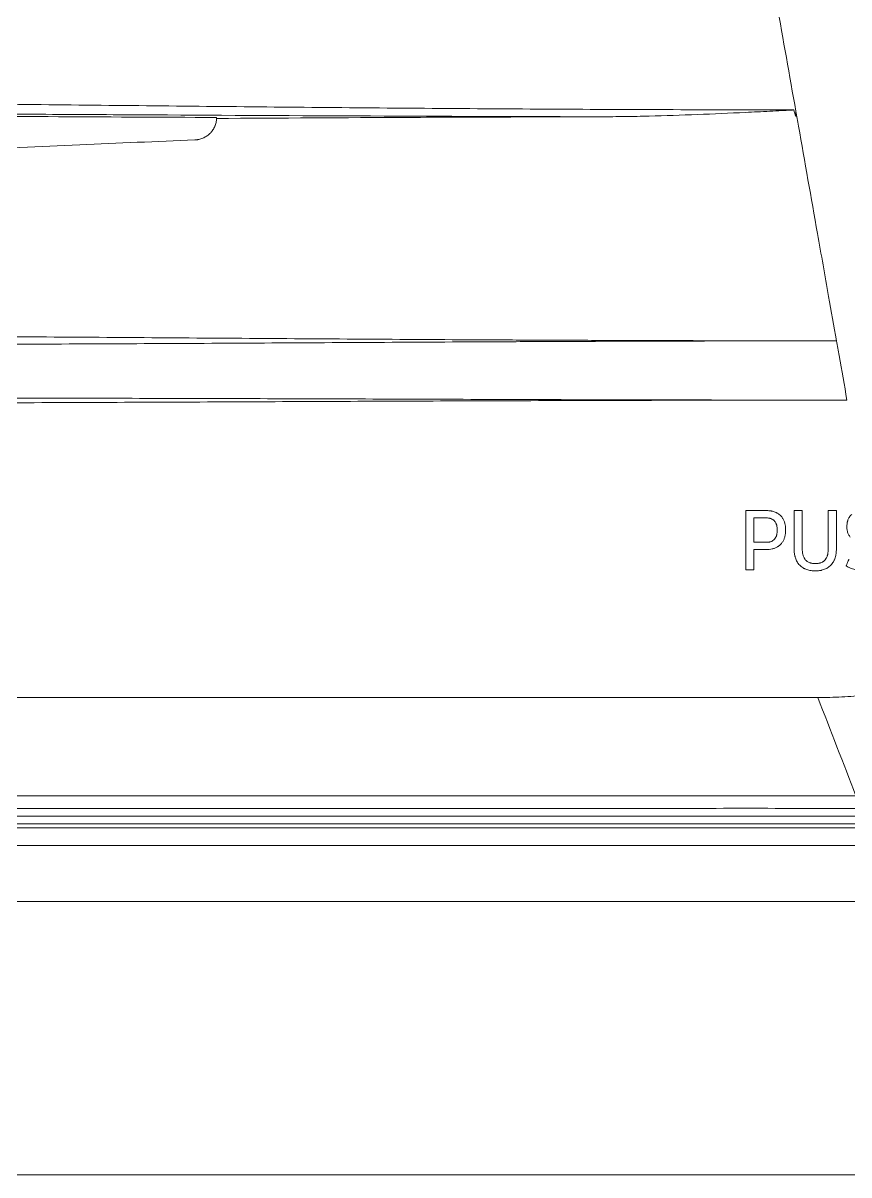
# Model space of a CAD drawing. Header units: inches. Extents: x 3778 to 56227, y -16914 to 35091.
# Drawn here: x 37278.3 to 37334.2, y -5619.7 to -5541.6 of the extents above; entities that cross this region are included whole.
import ezdxf

# ---------------------------------------------------------------- set-up
doc = ezdxf.new("R2010")
doc.units = ezdxf.units.IN
doc.header["$LTSCALE"] = 100
doc.header["$MEASUREMENT"] = 0
doc.layers.add('2-con', color=2, linetype='Continuous')
doc.layers.add('mark-B', color=2, linetype='Continuous', lineweight=20)

# ---------------------------------------------------------------- blocks, each defined once
blk = doc.blocks.new('무풍1way 일반')
at = {"layer": 'mark-B'}
for p, q in [((-514.564, -24.854), (-451.101, -24.854)), ((-514.564, -24.854), (-451.101, -24.854)), ((0, -25.356), (-514.564, -25.356)), ((0, -25.356), (-514.564, -25.356)), ((-505.091, -43.434), (-504.249, -43.434)), ((-504.249, -43.929), (-505.119, -43.929)), ((-503.701, -46.074), (-505.119, -46.074))]:
    blk.add_line(p, q, dxfattribs=at)
for points, knots in [([(0, -1.053), (-88.279, -1.051), (-176.557, -1.05), (-308.975, -1.051), (-353.115, -1.053), (-419.324, -1.056), (-441.393, -1.057), (-474.498, -1.06), (-491.05, -1.061), (-510.361, -1.063), (-518.637, -1.064), (-522.775, -1.064), (-524.154, -1.064), (-526.913, -1.065), (-528.292, -1.065), (-529.672, -1.065)], [0, 0, 0, 0, 0.5, 0.5, 0.75, 0.75, 0.875, 0.875, 0.9375, 0.96875, 0.984375, 0.984375, 0.992187, 0.992187, 1, 1, 1, 1]), ([(0, -1.053), (-88.279, -1.051), (-176.557, -1.05), (-308.975, -1.051), (-353.115, -1.053), (-419.324, -1.056), (-441.393, -1.057), (-474.498, -1.06), (-491.05, -1.061), (-510.361, -1.063), (-518.637, -1.064), (-522.775, -1.064), (-524.154, -1.064), (-526.913, -1.065), (-528.292, -1.065), (-529.672, -1.065)], [0, 0, 0, 0, 0.5, 0.5, 0.75, 0.75, 0.875, 0.875, 0.9375, 0.96875, 0.984375, 0.984375, 0.992188, 0.992188, 1, 1, 1, 1]), ([(0, -19.591), (-85.668, -19.591), (-192.752, -19.591), (-321.254, -19.591), (-385.504, -19.591), (-449.755, -19.591), (-492.589, -19.592), (-514.006, -19.591)], [0, 0, 0, 0, 0.5, 0.625, 0.75, 0.875, 1, 1, 1, 1]), ([(0, -19.591), (-85.668, -19.591), (-192.752, -19.591), (-321.254, -19.591), (-385.504, -19.591), (-449.755, -19.591), (-492.589, -19.592), (-514.006, -19.591)], [0, 0, 0, 0, 0.5, 0.625, 0.75, 0.875, 1, 1, 1, 1]), ([(-512.289, -23.371), (-490.944, -23.371), (-469.599, -23.371), (-426.908, -23.371), (-405.563, -23.371), (-362.872, -23.371), (-341.526, -23.371), (-298.836, -23.371), (-192.109, -23.371), (-85.382, -23.371), (0, -23.371)], [0, 0, 0, 0, 0.125, 0.125, 0.25, 0.25, 0.375, 0.375, 0.5, 1, 1, 1, 1]), ([(-512.289, -23.371), (-490.944, -23.371), (-469.599, -23.371), (-426.908, -23.371), (-405.563, -23.371), (-362.872, -23.371), (-341.526, -23.371), (-298.836, -23.371), (-192.109, -23.371), (-85.382, -23.371), (0, -23.371)], [0, 0, 0, 0, 0.125, 0.125, 0.25, 0.25, 0.375, 0.375, 0.5, 1, 1, 1, 1]), ([(0, -24.578), (-85.379, -24.578), (-192.103, -24.578), (-320.171, -24.578), (-362.86, -24.578), (-405.55, -24.578), (-426.895, -24.578), (-469.584, -24.578), (-490.929, -24.578), (-512.274, -24.578)], [0, 0, 0, 0, 0.5, 0.625, 0.75, 0.75, 0.875, 0.875, 1, 1, 1, 1]), ([(0, -24.578), (-85.379, -24.578), (-192.103, -24.578), (-320.171, -24.578), (-362.86, -24.578), (-405.55, -24.578), (-426.895, -24.578), (-469.584, -24.578), (-490.929, -24.578), (-512.274, -24.578)], [0, 0, 0, 0, 0.5, 0.625, 0.75, 0.75, 0.875, 0.875, 1, 1, 1, 1]), ([(-511.172, -25.894), (-510.839, -25.892), (-510.506, -25.892), (-510.007, -25.893), (-509.84, -25.893), (-509.508, -25.894), (-508.676, -25.895), (-507.844, -25.896), (-505.847, -25.898), (-504.516, -25.899), (-501.853, -25.898), (-500.522, -25.897), (-497.86, -25.896), (-491.204, -25.893), (-484.548, -25.895), (-473.899, -25.896), (-468.574, -25.896), (-457.925, -25.896), (-452.6, -25.896), (-425.976, -25.895), (-383.379, -25.895), (-319.482, -25.895), (-234.287, -25.895), (-170.391, -25.896), (-85.195, -25.896), (-42.598, -25.896), (0, -25.896)], [0, 0, 0, 0, 0.001953, 0.001953, 0.00293, 0.00293, 0.003906, 0.007812, 0.007812, 0.015625, 0.015625, 0.023437, 0.023437, 0.03125, 0.0625, 0.0625, 0.09375, 0.09375, 0.125, 0.125, 0.25, 0.375, 0.5, 0.75, 0.75, 1, 1, 1, 1]), ([(0, -26.752), (-42.597, -26.752), (-85.194, -26.752), (-170.389, -26.752), (-234.284, -26.751), (-298.18, -26.751), (-340.777, -26.751), (-362.076, -26.751), (-404.673, -26.751), (-425.972, -26.752), (-452.595, -26.752), (-457.92, -26.753), (-468.569, -26.753), (-473.894, -26.753), (-484.543, -26.751), (-491.199, -26.75), (-497.854, -26.752), (-500.517, -26.753), (-501.848, -26.754), (-504.51, -26.755), (-505.841, -26.755), (-507.838, -26.753), (-508.67, -26.751), (-509.502, -26.75), (-509.835, -26.749), (-510.001, -26.749), (-510.5, -26.748), (-510.833, -26.748), (-511.166, -26.75)], [0, 0, 0, 0, 0.25, 0.25, 0.5, 0.625, 0.625, 0.75, 0.75, 0.875, 0.875, 0.90625, 0.90625, 0.9375, 0.9375, 0.96875, 0.976562, 0.976562, 0.984375, 0.984375, 0.992187, 0.992187, 0.996094, 0.99707, 0.99707, 0.998047, 0.998047, 1, 1, 1, 1]), ([(-534.946, -48.962), (-534.514, -48.18), (-533.762, -46.952), (-532.766, -45.56), (-532.097, -44.7), (-531.577, -44.068), (-531.041, -43.451), (-530.304, -42.649), (-529.341, -41.683), (-528.126, -40.589), (-526.853, -39.562), (-525.526, -38.606), (-523.69, -37.429), (-520.316, -35.634), (-516.68, -34.405), (-513.466, -33.788), (-511.845, -33.567), (-510.214, -33.433), (-509.124, -33.404), (-508.579, -33.404)], [0, 0, 0, 0, 0.083502, 0.134418, 0.159876, 0.185335, 0.210793, 0.236251, 0.287168, 0.338084, 0.389001, 0.439918, 0.490834, 0.592667, 0.796334, 0.84725, 0.898167, 0.949083, 1, 1, 1, 1]), ([(-508.579, -33.404), (-487.388, -33.404), (-445.007, -33.404), (-381.434, -33.404), (-317.862, -33.404), (-233.099, -33.404), (-127.145, -33.404), (-42.382, -33.404), (0, -33.404)], [0, 0, 0, 0, 0.125, 0.25, 0.375, 0.5, 0.75, 1, 1, 1, 1]), ([(-511.089, -42.084), (-511.037, -42.097), (-510.986, -42.112), (-510.885, -42.146), (-510.835, -42.165), (-510.736, -42.206), (-510.688, -42.228), (-510.593, -42.277), (-510.547, -42.304), (-510.502, -42.333)], [0, 0, 0, 0, 0.25, 0.25, 0.5, 0.5, 0.75, 0.75, 1, 1, 1, 1]), ([(-508.407, -41.989), (-508.503, -41.989), (-508.599, -41.995), (-508.719, -42.012), (-508.743, -42.016), (-508.79, -42.025), (-508.861, -42.039), (-508.976, -42.072), (-509.064, -42.107), (-509.129, -42.138), (-509.151, -42.148), (-509.193, -42.171), (-509.214, -42.184), (-509.317, -42.247), (-509.392, -42.308), (-509.46, -42.377)], [0, 0, 0, 0, 0.25, 0.25, 0.3125, 0.3125, 0.375, 0.5, 0.625, 0.625, 0.6875, 0.6875, 0.75, 0.75, 1, 1, 1, 1]), ([(-507.354, -42.377), (-507.421, -42.308), (-507.496, -42.247), (-507.598, -42.184), (-507.619, -42.172), (-507.662, -42.149), (-507.726, -42.116), (-507.837, -42.072), (-507.93, -42.046), (-508.023, -42.024), (-508.071, -42.015), (-508.214, -41.995), (-508.31, -41.989), (-508.407, -41.989)], [0, 0, 0, 0, 0.25, 0.25, 0.3125, 0.3125, 0.375, 0.5, 0.625, 0.625, 0.75, 0.75, 1, 1, 1, 1]), ([(-510.502, -42.333), (-510.502, -42.333), (-510.502, -42.333), (-510.502, -42.333), (-510.502, -42.334), (-510.503, -42.335), (-510.504, -42.337), (-510.505, -42.341), (-510.509, -42.349), (-510.516, -42.365), (-510.529, -42.398), (-510.557, -42.464), (-510.596, -42.557), (-510.635, -42.65), (-510.663, -42.716), (-510.676, -42.748), (-510.682, -42.762), (-510.686, -42.772), (-510.688, -42.776), (-510.69, -42.781)], [0, 0, 0, 0, 0.000977, 0.000977, 0.001953, 0.003906, 0.007812, 0.015625, 0.03125, 0.0625, 0.125, 0.25, 0.5, 0.75, 0.875, 0.9375, 0.96875, 0.96875, 1, 1, 1, 1]), ([(-509.46, -42.377), (-509.529, -42.449), (-509.588, -42.527), (-509.65, -42.635), (-509.662, -42.656), (-509.684, -42.701), (-509.695, -42.723), (-509.724, -42.791), (-509.741, -42.838), (-509.77, -42.931), (-509.782, -42.979), (-509.798, -43.051), (-509.803, -43.075), (-509.811, -43.124), (-509.815, -43.149), (-509.831, -43.272), (-509.836, -43.37), (-509.836, -43.47)], [0, 0, 0, 0, 0.25, 0.25, 0.3125, 0.3125, 0.375, 0.375, 0.5, 0.5, 0.625, 0.625, 0.6875, 0.6875, 0.75, 0.75, 1, 1, 1, 1]), ([(-509.288, -43.49), (-509.288, -43.426), (-509.285, -43.362), (-509.273, -43.236), (-509.264, -43.173), (-509.246, -43.095), (-509.242, -43.08), (-509.233, -43.049), (-509.229, -43.033), (-509.214, -42.987), (-509.202, -42.957), (-509.177, -42.899), (-509.162, -42.87), (-509.138, -42.829), (-509.129, -42.815), (-509.111, -42.789), (-509.102, -42.775), (-509.053, -42.712), (-509.007, -42.668), (-508.942, -42.621), (-508.928, -42.613), (-508.901, -42.596), (-508.859, -42.572), (-508.815, -42.553), (-508.77, -42.536), (-508.754, -42.531), (-508.723, -42.522), (-508.708, -42.517), (-508.661, -42.506), (-508.63, -42.5), (-508.535, -42.486), (-508.471, -42.482), (-508.407, -42.482)], [0, 0, 0, 0, 0.125, 0.125, 0.25, 0.25, 0.28125, 0.28125, 0.3125, 0.3125, 0.375, 0.375, 0.4375, 0.4375, 0.46875, 0.46875, 0.5, 0.5, 0.625, 0.625, 0.65625, 0.65625, 0.6875, 0.75, 0.75, 0.78125, 0.78125, 0.8125, 0.8125, 0.875, 0.875, 1, 1, 1, 1]), ([(-508.407, -42.482), (-508.342, -42.482), (-508.279, -42.486), (-508.184, -42.5), (-508.153, -42.506), (-508.106, -42.517), (-508.091, -42.521), (-508.06, -42.531), (-508.044, -42.536), (-507.969, -42.564), (-507.912, -42.593), (-507.846, -42.64), (-507.834, -42.65), (-507.809, -42.67), (-507.773, -42.702), (-507.731, -42.749), (-507.702, -42.788), (-507.684, -42.815), (-507.676, -42.829), (-507.651, -42.87), (-507.637, -42.899), (-507.611, -42.957), (-507.6, -42.987), (-507.58, -43.048), (-507.572, -43.079), (-507.55, -43.173), (-507.54, -43.236), (-507.528, -43.362), (-507.525, -43.426), (-507.525, -43.49)], [0, 0, 0, 0, 0.125, 0.125, 0.1875, 0.1875, 0.21875, 0.21875, 0.25, 0.25, 0.375, 0.375, 0.40625, 0.40625, 0.4375, 0.5, 0.53125, 0.53125, 0.5625, 0.5625, 0.625, 0.625, 0.6875, 0.6875, 0.75, 0.75, 0.875, 0.875, 1, 1, 1, 1]), ([(-506.977, -43.47), (-506.977, -43.42), (-506.979, -43.37), (-506.985, -43.271), (-506.989, -43.222), (-507.002, -43.124), (-507.01, -43.075), (-507.026, -43.003), (-507.031, -42.979), (-507.044, -42.931), (-507.051, -42.907), (-507.088, -42.789), (-507.126, -42.699), (-507.187, -42.593), (-507.2, -42.572), (-507.227, -42.53), (-507.242, -42.51), (-507.287, -42.45), (-507.319, -42.413), (-507.354, -42.377)], [0, 0, 0, 0, 0.125, 0.125, 0.25, 0.25, 0.375, 0.375, 0.4375, 0.4375, 0.5, 0.5, 0.75, 0.75, 0.8125, 0.8125, 0.875, 0.875, 1, 1, 1, 1]), ([(-506.065, -45.728), (-506.111, -45.68), (-506.152, -45.628), (-506.206, -45.546), (-506.223, -45.518), (-506.254, -45.46), (-506.268, -45.43), (-506.308, -45.339), (-506.329, -45.276), (-506.362, -45.15), (-506.375, -45.085), (-506.386, -45.003), (-506.387, -44.987), (-506.391, -44.954), (-506.392, -44.938), (-506.396, -44.888), (-506.398, -44.855), (-506.4, -44.79), (-506.4, -44.757), (-506.399, -44.691), (-506.397, -44.659), (-506.391, -44.561), (-506.384, -44.496), (-506.367, -44.399), (-506.36, -44.367), (-506.344, -44.303), (-506.335, -44.27), (-506.305, -44.176), (-506.28, -44.115), (-506.235, -44.027), (-506.218, -43.998), (-506.183, -43.942), (-506.164, -43.914), (-506.103, -43.836), (-506.059, -43.787), (-505.985, -43.721), (-505.96, -43.7), (-505.92, -43.67), (-505.907, -43.661), (-505.879, -43.642), (-505.809, -43.597), (-505.735, -43.56), (-505.643, -43.523), (-505.612, -43.512), (-505.548, -43.492), (-505.516, -43.484), (-505.42, -43.461), (-505.355, -43.451), (-505.257, -43.441), (-505.207, -43.437), (-505.149, -43.435), (-505.12, -43.434), (-505.108, -43.434), (-505.1, -43.434), (-505.095, -43.434), (-505.091, -43.434)], [0, 0, 0, 0, 0.0625, 0.0625, 0.09375, 0.09375, 0.125, 0.125, 0.1875, 0.1875, 0.25, 0.25, 0.265625, 0.265625, 0.28125, 0.28125, 0.3125, 0.3125, 0.34375, 0.34375, 0.375, 0.375, 0.4375, 0.4375, 0.46875, 0.46875, 0.5, 0.5, 0.5625, 0.5625, 0.59375, 0.59375, 0.625, 0.625, 0.6875, 0.6875, 0.71875, 0.71875, 0.734375, 0.734375, 0.75, 0.8125, 0.8125, 0.84375, 0.84375, 0.875, 0.875, 0.9375, 0.9375, 0.96875, 0.984375, 0.992188, 0.996094, 0.996094, 1, 1, 1, 1]), ([(-510.782, -44.283), (-510.734, -44.337), (-510.695, -44.395), (-510.646, -44.489), (-510.631, -44.521), (-510.606, -44.588), (-510.595, -44.622), (-510.568, -44.725), (-510.557, -44.795), (-510.548, -44.902), (-510.547, -44.937), (-510.546, -45.008), (-510.547, -45.043), (-510.553, -45.148), (-510.562, -45.218), (-510.581, -45.305), (-510.585, -45.322), (-510.594, -45.357), (-510.6, -45.374), (-510.616, -45.425), (-510.641, -45.491), (-510.681, -45.57), (-510.708, -45.616), (-510.728, -45.646), (-510.738, -45.66), (-510.791, -45.733), (-510.839, -45.785), (-510.893, -45.832)], [0, 0, 0, 0, 0.125, 0.125, 0.1875, 0.1875, 0.25, 0.25, 0.375, 0.375, 0.4375, 0.4375, 0.5, 0.5, 0.625, 0.625, 0.65625, 0.65625, 0.6875, 0.6875, 0.75, 0.8125, 0.84375, 0.84375, 0.875, 0.875, 1, 1, 1, 1]), ([(-505.649, -44.139), (-505.685, -44.182), (-505.715, -44.228), (-505.75, -44.301), (-505.76, -44.327), (-505.774, -44.366), (-505.779, -44.379), (-505.786, -44.405), (-505.79, -44.418), (-505.807, -44.485), (-505.816, -44.539), (-505.824, -44.62), (-505.826, -44.647), (-505.829, -44.702), (-505.83, -44.729), (-505.829, -44.812), (-505.827, -44.867), (-505.815, -44.975), (-505.806, -45.029), (-505.788, -45.095), (-505.785, -45.108), (-505.777, -45.134), (-505.772, -45.147), (-505.758, -45.186), (-505.747, -45.212), (-505.71, -45.285), (-505.681, -45.331), (-505.643, -45.372)], [0, 0, 0, 0, 0.125, 0.125, 0.1875, 0.1875, 0.21875, 0.21875, 0.25, 0.25, 0.375, 0.375, 0.4375, 0.4375, 0.5, 0.5, 0.625, 0.625, 0.75, 0.75, 0.78125, 0.78125, 0.8125, 0.8125, 0.875, 0.875, 1, 1, 1, 1]), ([(-505.119, -43.929), (-505.168, -43.929), (-505.218, -43.932), (-505.291, -43.943), (-505.315, -43.948), (-505.363, -43.959), (-505.409, -43.973), (-505.454, -43.992), (-505.487, -44.009), (-505.498, -44.015), (-505.52, -44.027), (-505.572, -44.06), (-505.617, -44.101), (-505.649, -44.139)], [0, 0, 0, 0, 0.25, 0.25, 0.375, 0.375, 0.5, 0.625, 0.625, 0.6875, 0.6875, 0.75, 1, 1, 1, 1]), ([(-505.119, -46.074), (-505.206, -46.074), (-505.292, -46.069), (-505.399, -46.054), (-505.421, -46.05), (-505.463, -46.043), (-505.526, -46.029), (-505.63, -46), (-505.709, -45.969), (-505.768, -45.942), (-505.787, -45.932), (-505.825, -45.912), (-505.844, -45.901), (-505.937, -45.844), (-506.004, -45.79), (-506.065, -45.728)], [0, 0, 0, 0, 0.25, 0.25, 0.3125, 0.3125, 0.375, 0.5, 0.625, 0.625, 0.6875, 0.6875, 0.75, 0.75, 1, 1, 1, 1]), ([(-505.643, -45.372), (-505.626, -45.391), (-505.599, -45.418), (-505.57, -45.442), (-505.549, -45.457), (-505.539, -45.464), (-505.485, -45.498), (-505.44, -45.52), (-505.368, -45.544), (-505.343, -45.551), (-505.294, -45.562), (-505.269, -45.567), (-505.193, -45.577), (-505.142, -45.58), (-505.091, -45.58)], [0, 0, 0, 0, 0.125, 0.1875, 0.1875, 0.25, 0.25, 0.5, 0.5, 0.625, 0.625, 0.75, 0.75, 1, 1, 1, 1]), ([(-510.555, -53.565), (-507.836, -53.565), (-505.116, -53.563), (-499.677, -53.556), (-496.957, -53.55), (-488.798, -53.528), (-483.358, -53.508), (-475.199, -53.474), (-472.48, -53.462), (-467.04, -53.438), (-461.601, -53.415), (-456.161, -53.393), (-450.722, -53.372), (-448.002, -53.363), (-439.843, -53.336), (-434.404, -53.321), (-423.525, -53.297), (-418.085, -53.287), (-407.207, -53.272), (-401.767, -53.267), (-390.888, -53.259), (-385.449, -53.257), (-380.009, -53.257)], [0, 0, 0, 0, 0.0625, 0.0625, 0.125, 0.125, 0.25, 0.25, 0.3125, 0.3125, 0.375, 0.4375, 0.4375, 0.5, 0.5, 0.625, 0.625, 0.75, 0.75, 0.875, 0.875, 1, 1, 1, 1]), ([(-380.009, -53.694), (-385.449, -53.694), (-390.888, -53.695), (-401.767, -53.698), (-407.207, -53.7), (-418.085, -53.704), (-423.525, -53.706), (-431.684, -53.709), (-434.404, -53.709), (-439.843, -53.709), (-442.563, -53.709), (-448.002, -53.706), (-450.722, -53.704), (-456.161, -53.698), (-458.881, -53.693), (-464.32, -53.682), (-467.04, -53.675), (-472.479, -53.659), (-475.199, -53.65), (-480.639, -53.632), (-483.358, -53.622), (-488.798, -53.604), (-491.517, -53.595), (-496.957, -53.581), (-499.677, -53.575), (-505.116, -53.568), (-507.836, -53.566), (-510.555, -53.565)], [0, 0, 0, 0, 0.125, 0.125, 0.25, 0.25, 0.375, 0.375, 0.4375, 0.4375, 0.5, 0.5, 0.5625, 0.5625, 0.625, 0.625, 0.6875, 0.6875, 0.75, 0.75, 0.8125, 0.8125, 0.875, 0.875, 0.9375, 0.9375, 1, 1, 1, 1]), ([(-509.845, -57.582), (-508.483, -57.582), (-507.121, -57.581), (-504.396, -57.578), (-503.034, -57.576), (-500.311, -57.57), (-498.949, -57.567), (-496.226, -57.559), (-494.865, -57.554), (-492.143, -57.544), (-490.783, -57.538), (-488.062, -57.526), (-486.702, -57.519), (-482.622, -57.498), (-479.904, -57.483), (-474.469, -57.453), (-471.753, -57.438), (-466.323, -57.409), (-463.608, -57.395), (-458.18, -57.371), (-455.467, -57.36), (-450.041, -57.341), (-447.328, -57.332), (-439.189, -57.31), (-433.763, -57.299), (-422.906, -57.282), (-417.475, -57.276), (-409.321, -57.268), (-406.602, -57.266), (-402.522, -57.263), (-401.161, -57.263), (-398.44, -57.261), (-397.079, -57.26), (-392.997, -57.259), (-390.274, -57.258), (-386.189, -57.257), (-384.147, -57.257), (-381.763, -57.257), (-380.741, -57.257), (-380.06, -57.257), (-379.72, -57.257), (-379.379, -57.257)], [0, 0, 0, 0, 0.03125, 0.03125, 0.0625, 0.0625, 0.09375, 0.09375, 0.125, 0.125, 0.15625, 0.15625, 0.1875, 0.1875, 0.25, 0.25, 0.3125, 0.3125, 0.375, 0.375, 0.4375, 0.4375, 0.5, 0.5, 0.625, 0.625, 0.75, 0.75, 0.8125, 0.8125, 0.84375, 0.84375, 0.875, 0.875, 0.9375, 0.9375, 0.96875, 0.984375, 0.992188, 0.992188, 1, 1, 1, 1]), ([(-379.379, -58.094), (-382.104, -58.094), (-384.828, -58.093), (-390.275, -58.09), (-392.998, -58.087), (-397.081, -58.083), (-398.442, -58.081), (-401.163, -58.077), (-402.524, -58.075), (-406.605, -58.068), (-409.324, -58.062), (-417.478, -58.043), (-422.909, -58.025), (-431.052, -57.992), (-433.766, -57.98), (-439.192, -57.952), (-441.905, -57.937), (-447.33, -57.905), (-450.043, -57.888), (-455.469, -57.852), (-458.182, -57.833), (-463.609, -57.795), (-466.323, -57.775), (-471.752, -57.738), (-474.468, -57.719), (-479.902, -57.684), (-482.62, -57.668), (-486.7, -57.646), (-488.06, -57.639), (-490.781, -57.626), (-493.502, -57.615), (-496.225, -57.605), (-498.948, -57.597), (-500.31, -57.594), (-503.034, -57.588), (-504.396, -57.586), (-506.439, -57.584), (-507.461, -57.583), (-508.483, -57.582), (-508.994, -57.582), (-509.164, -57.582), (-509.505, -57.582), (-509.675, -57.582), (-509.845, -57.582)], [0, 0, 0, 0, 0.0625, 0.0625, 0.125, 0.125, 0.15625, 0.15625, 0.1875, 0.1875, 0.25, 0.25, 0.375, 0.375, 0.4375, 0.4375, 0.5, 0.5, 0.5625, 0.5625, 0.625, 0.625, 0.6875, 0.6875, 0.75, 0.75, 0.8125, 0.8125, 0.84375, 0.84375, 0.875, 0.90625, 0.90625, 0.9375, 0.9375, 0.96875, 0.96875, 0.984375, 0.992187, 0.992187, 0.996094, 0.996094, 1, 1, 1, 1]), ([(-509.313, -60.592), (-509.061, -62.015), (-508.38, -65.865), (-507.699, -69.715), (-507.27, -72.142)], [0, 0, 0, 0, 0.369677, 1, 1, 1, 1]), ([(-506.168, -252.885), (-507.106, -247.71), (-509.735, -233.164), (-514.015, -209.239), (-518.986, -181.108), (-523.904, -152.97), (-528.766, -124.824), (-533.565, -96.669), (-536.717, -77.892), (-538.289, -68.503)], [0, 0, 0, 0, 0.084285, 0.236904, 0.389524, 0.542143, 0.694762, 0.847381, 1, 1, 1, 1]), ([(-377.457, -68.125), (-382.878, -68.125), (-393.721, -68.251), (-409.959, -68.722), (-426.17, -69.381), (-442.363, -70.134), (-455.757, -70.756), (-463.76, -71.094), (-466.361, -71.198)], [0, 0, 0, 0, 0.182438, 0.364876, 0.547314, 0.729752, 0.91219, 1, 1, 1, 1]), ([(-547.103, -68.744), (-545.452, -78.159), (-543.8, -87.574), (-540.495, -106.405), (-538.843, -115.821), (-535.536, -134.653), (-533.883, -144.069), (-530.575, -162.903), (-528.921, -172.319), (-523.956, -200.571), (-520.646, -219.406), (-515.677, -247.659), (-514.02, -257.077), (-511.535, -271.205), (-510.706, -275.914), (-509.463, -282.978), (-509.049, -285.332), (-508.22, -290.042), (-507.806, -292.396), (-507.391, -294.751)], [0, 0, 0, 0, 0.125, 0.125, 0.25, 0.25, 0.375, 0.375, 0.5, 0.5, 0.75, 0.75, 0.875, 0.875, 0.9375, 0.9375, 0.96875, 0.96875, 1, 1, 1, 1]), ([(-547.103, -68.744), (-545.452, -78.159), (-543.8, -87.574), (-540.495, -106.405), (-538.843, -115.821), (-535.536, -134.653), (-533.883, -144.069), (-530.575, -162.903), (-528.921, -172.319), (-523.956, -200.571), (-520.646, -219.406), (-515.677, -247.659), (-514.02, -257.077), (-511.535, -271.205), (-510.706, -275.914), (-509.463, -282.978), (-509.049, -285.332), (-508.22, -290.042), (-507.806, -292.396), (-507.391, -294.751)], [0, 0, 0, 0, 0.125, 0.125, 0.25, 0.25, 0.375, 0.375, 0.5, 0.5, 0.75, 0.75, 0.875, 0.875, 0.9375, 0.9375, 0.96875, 0.96875, 1, 1, 1, 1]), ([(-467.827, -72.584), (-467.82, -72.493), (-467.805, -72.404), (-467.769, -72.273), (-467.756, -72.229), (-467.732, -72.165), (-467.723, -72.144), (-467.705, -72.102), (-467.696, -72.081), (-467.646, -71.977), (-467.599, -71.899), (-467.518, -71.789), (-467.49, -71.753), (-467.444, -71.701), (-467.428, -71.684), (-467.396, -71.65), (-467.379, -71.634), (-467.296, -71.555), (-467.223, -71.498), (-467.107, -71.423), (-467.067, -71.399), (-466.985, -71.356), (-466.943, -71.336), (-466.815, -71.282), (-466.728, -71.254), (-466.615, -71.229), (-466.592, -71.224), (-466.546, -71.216), (-466.523, -71.213), (-466.454, -71.204), (-466.407, -71.2), (-466.361, -71.198)], [0, 0, 0, 0, 0.125, 0.125, 0.1875, 0.1875, 0.21875, 0.21875, 0.25, 0.25, 0.375, 0.375, 0.4375, 0.4375, 0.46875, 0.46875, 0.5, 0.5, 0.625, 0.625, 0.6875, 0.6875, 0.75, 0.75, 0.875, 0.875, 0.90625, 0.90625, 0.9375, 0.9375, 1, 1, 1, 1]), ([(-507.092, -73.146), (-506.663, -75.573), (-505.805, -80.426), (-504.946, -85.279), (-504.517, -87.706)], [0, 0, 0, 0, 0.499999, 1, 1, 1, 1]), ([(-506.95, -73.237), (-506.95, -73.237), (-506.949, -73.236), (-506.949, -73.236), (-506.949, -73.236), (-506.948, -73.236), (-506.947, -73.236), (-506.946, -73.235), (-506.945, -73.235), (-506.942, -73.234), (-506.94, -73.234), (-506.933, -73.233), (-506.929, -73.233), (-506.916, -73.232), (-506.908, -73.231), (-506.882, -73.229), (-506.865, -73.228), (-506.814, -73.225), (-506.78, -73.223), (-506.678, -73.217), (-506.61, -73.213), (-506.406, -73.202), (-506.27, -73.195), (-505.862, -73.173), (-505.59, -73.159), (-504.773, -73.117), (-504.229, -73.09), (-502.595, -73.011), (-501.506, -72.963), (-499.328, -72.879), (-498.238, -72.843), (-496.604, -72.803), (-496.059, -72.792), (-494.97, -72.776), (-494.425, -72.771), (-493.88, -72.77)], [0, 0, 0, 0, 0.000061, 0.000061, 0.000122, 0.000122, 0.000244, 0.000244, 0.000488, 0.000488, 0.000977, 0.000977, 0.001953, 0.001953, 0.003906, 0.003906, 0.007813, 0.007813, 0.015625, 0.015625, 0.03125, 0.03125, 0.0625, 0.0625, 0.125, 0.125, 0.25, 0.25, 0.5, 0.5, 0.75, 0.75, 0.875, 0.875, 1, 1, 1, 1]), ([(-376.395, -74.131), (-376.48, -74.131), (-376.565, -74.131), (-376.735, -74.131), (-376.991, -74.131), (-377.587, -74.131), (-378.779, -74.131), (-381.164, -74.129), (-383.207, -74.127), (-387.293, -74.12), (-390.017, -74.113), (-398.185, -74.087), (-403.628, -74.061), (-411.789, -74.01), (-414.509, -73.992), (-418.588, -73.961), (-419.948, -73.951), (-422.667, -73.929), (-424.026, -73.917), (-428.104, -73.882), (-430.821, -73.856), (-436.255, -73.803), (-438.972, -73.776), (-444.404, -73.719), (-447.121, -73.689), (-452.553, -73.63), (-455.269, -73.6), (-460.701, -73.542), (-463.418, -73.513), (-468.853, -73.457), (-471.57, -73.431), (-479.725, -73.357), (-485.164, -73.315), (-493.328, -73.271), (-496.051, -73.259), (-501.498, -73.243), (-504.223, -73.238), (-506.95, -73.237)], [0, 0, 0, 0, 0.001953, 0.001953, 0.003906, 0.007812, 0.015625, 0.03125, 0.0625, 0.0625, 0.125, 0.125, 0.25, 0.25, 0.3125, 0.3125, 0.34375, 0.34375, 0.375, 0.375, 0.4375, 0.4375, 0.5, 0.5, 0.5625, 0.5625, 0.625, 0.625, 0.6875, 0.6875, 0.75, 0.75, 0.875, 0.875, 0.9375, 0.9375, 1, 1, 1, 1]), ([(-467.832, -72.654), (-472.167, -72.683), (-476.505, -72.707), (-483.017, -72.736), (-485.189, -72.744), (-489.533, -72.759), (-491.706, -72.765), (-493.88, -72.77)], [0, 0, 0, 0, 0.5, 0.5, 0.75, 0.75, 1, 1, 1, 1]), ([(-493.88, -72.77), (-488.977, -72.781), (-484.078, -72.798), (-474.287, -72.839), (-469.394, -72.863), (-462.058, -72.902), (-459.613, -72.916), (-454.723, -72.943), (-452.279, -72.957), (-447.39, -72.985), (-444.946, -72.999), (-440.057, -73.027), (-435.168, -73.054), (-430.277, -73.081), (-425.386, -73.106), (-422.939, -73.118), (-418.045, -73.142), (-415.598, -73.153), (-410.702, -73.173), (-408.254, -73.183), (-400.908, -73.209), (-396.008, -73.223), (-388.656, -73.237), (-386.205, -73.241), (-381.301, -73.246), (-378.848, -73.247), (-376.395, -73.247)], [0, 0, 0, 0, 0.125, 0.125, 0.25, 0.25, 0.3125, 0.3125, 0.375, 0.375, 0.4375, 0.4375, 0.5, 0.5625, 0.5625, 0.625, 0.625, 0.6875, 0.6875, 0.75, 0.75, 0.875, 0.875, 0.9375, 0.9375, 1, 1, 1, 1]), ([(-376.581, -73.081), (-378.486, -73.081), (-380.39, -73.08), (-383.247, -73.078), (-384.2, -73.077), (-386.104, -73.075), (-387.056, -73.074), (-391.816, -73.067), (-395.622, -73.058), (-403.231, -73.037), (-407.034, -73.024), (-414.638, -72.995), (-418.438, -72.978), (-426.037, -72.943), (-429.836, -72.924), (-437.432, -72.884), (-441.229, -72.863), (-448.823, -72.821), (-452.619, -72.8), (-460.214, -72.759), (-464.012, -72.739), (-467.811, -72.721)], [0, 0, 0, 0, 0.0625, 0.0625, 0.09375, 0.09375, 0.125, 0.125, 0.25, 0.25, 0.375, 0.375, 0.5, 0.5, 0.625, 0.625, 0.75, 0.75, 0.875, 0.875, 1, 1, 1, 1])]:
    blk.add_open_spline(points, degree=3, knots=knots, dxfattribs=at)
for points, degree in [([(-508.579, -33.404), (-509.448, -31.181), (-510.307, -28.956), (-511.166, -26.75)], 3), ([(-504.249, -43.434), (-504.249, -43.159), (-504.249, -42.885), (-504.249, -42.61), (-504.249, -42.335), (-504.249, -42.06)], 5), ([(-504.249, -42.06), (-504.067, -42.06), (-503.884, -42.06), (-503.701, -42.06)], 3), ([(-503.701, -42.06), (-503.701, -42.863), (-503.701, -43.666), (-503.701, -44.469), (-503.701, -45.272), (-503.701, -46.074)], 5), ([(-509.836, -43.47), (-509.836, -43.476), (-509.836, -43.483), (-509.836, -43.49)], 3), ([(-509.836, -43.49), (-509.836, -44.352), (-509.836, -45.213), (-509.836, -46.074)], 3), ([(-509.288, -46.074), (-509.288, -45.213), (-509.288, -44.352), (-509.288, -43.49)], 3), ([(-507.525, -43.49), (-507.525, -44.352), (-507.525, -45.213), (-507.525, -46.074)], 3), ([(-506.977, -46.074), (-506.977, -45.206), (-506.977, -44.338), (-506.977, -43.47)], 3), ([(-504.249, -45.58), (-504.249, -45.03), (-504.249, -44.479), (-504.249, -43.929)], 3), ([(-505.091, -45.58), (-504.811, -45.58), (-504.53, -45.58), (-504.249, -45.58)], 3), ([(-509.836, -46.074), (-509.653, -46.074), (-509.471, -46.074), (-509.288, -46.074)], 3), ([(-507.525, -46.074), (-507.343, -46.074), (-507.16, -46.074), (-506.977, -46.074)], 3), ([(-510.023, -56.578), (-510.2, -55.574), (-510.378, -54.57), (-510.555, -53.565)], 3), ([(-509.845, -57.582), (-509.904, -57.247), (-509.963, -56.913), (-510.023, -56.578)], 3), ([(-509.313, -60.592), (-509.49, -59.589), (-509.668, -58.585), (-509.845, -57.582)], 3), ([(-507.27, -72.142), (-507.211, -72.477), (-507.152, -72.811), (-507.092, -73.146)], 3), ([(-467.832, -72.654), (-467.83, -72.631), (-467.829, -72.607), (-467.827, -72.584)], 3), ([(-507.082, -72.786), (-507.085, -72.906), (-507.089, -73.026), (-507.092, -73.146)], 3), ([(-506.95, -73.237), (-506.993, -73.087), (-507.037, -72.936), (-507.082, -72.786)], 3), ([(-467.811, -72.721), (-467.818, -72.699), (-467.825, -72.676), (-467.832, -72.654)], 3)]:
    blk.add_open_spline(points, degree=degree, dxfattribs=at)
blk = doc.blocks.new('dpdjzjs')
at = {"layer": 'mark-B', "rotation": 180}
blk.add_blockref('무풍1way 일반', (172794.415, 96209.727), dxfattribs=at)

msp = doc.modelspace()

# ---------------------------------------------------------------- block references
at = {"layer": '2-con'}
msp.add_blockref('dpdjzjs', (-135970.865, -101830.442), dxfattribs=at)

doc.saveas('drawing.dxf')
